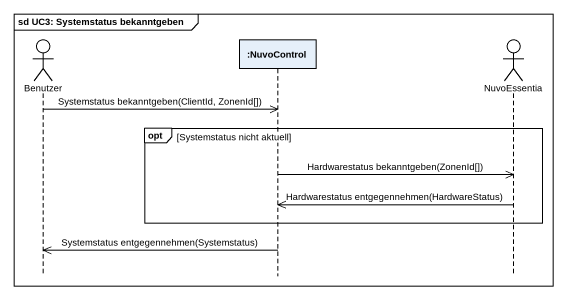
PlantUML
@startuml
mainframe sd UC3: Systemstatus bekanntgeben
hide footbox
actor Benutzer
participant ":NuvoControl" as NuvoControl
actor NuvoEssentia

Benutzer ->> NuvoControl : Systemstatus bekanntgeben(ClientId, ZonenId[])
opt Systemstatus nicht aktuell
  NuvoControl ->> NuvoEssentia : Hardwarestatus bekanntgeben(ZonenId[])
  NuvoEssentia ->> NuvoControl : Hardwarestatus entgegennehmen(HardwareStatus)
end
NuvoControl ->> Benutzer : Systemstatus entgegennehmen(Systemstatus)
@enduml
